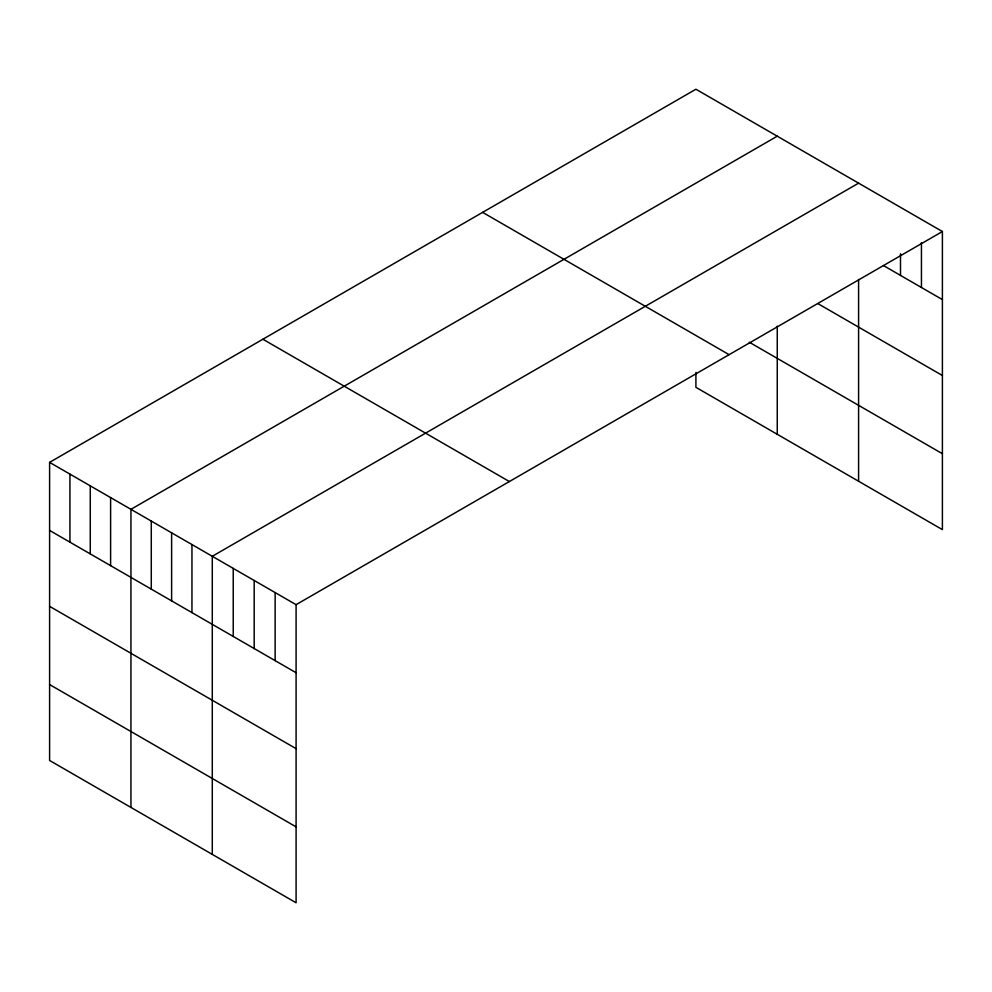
<?xml version="1.0" encoding="UTF-8"?>
<svg xmlns="http://www.w3.org/2000/svg" width="992" height="992" viewBox="0 0 992 992"><rect width="100%" height="100%" fill="white"/><g stroke="black" fill="none" stroke-linecap="round" stroke-linejoin="round"><path stroke-width="1.49" d="M942.4 231.533L296.087 604.674L296.087 902.77L49.6 760.467L49.6 462.371L695.913 89.23L942.4 231.533L942.4 529.629L695.913 387.326L695.913 372.434M777.257 136.189L130.944 509.33L130.944 807.426M858.588 183.148L212.288 556.289L212.288 854.385M883.475 265.571L942.4 299.596M817.929 303.639L942.4 375.509M749.295 342.228L942.4 453.716M482.633 212.362L729.12 354.677M262.88 339.227L509.367 481.542M49.6 462.371L296.087 604.674M49.6 530.422L296.087 672.737M49.6 606.335L296.087 748.65M49.6 684.554L296.087 826.857M921.444 242.643L921.444 287.494M900.5 253.741L900.5 275.404M858.588 279.484L858.588 481.244M777.257 326.17L777.257 434.285M275.144 592.584L275.144 660.635M254.188 580.481L254.188 648.545M233.232 568.391L233.232 636.442M191.952 544.558L191.952 612.61M171.616 532.816L171.616 600.867M151.28 521.073L151.28 589.124M110.608 497.587L110.608 565.651M90.272 485.844L90.272 553.908M69.936 474.114L69.936 542.165"/></g></svg>
